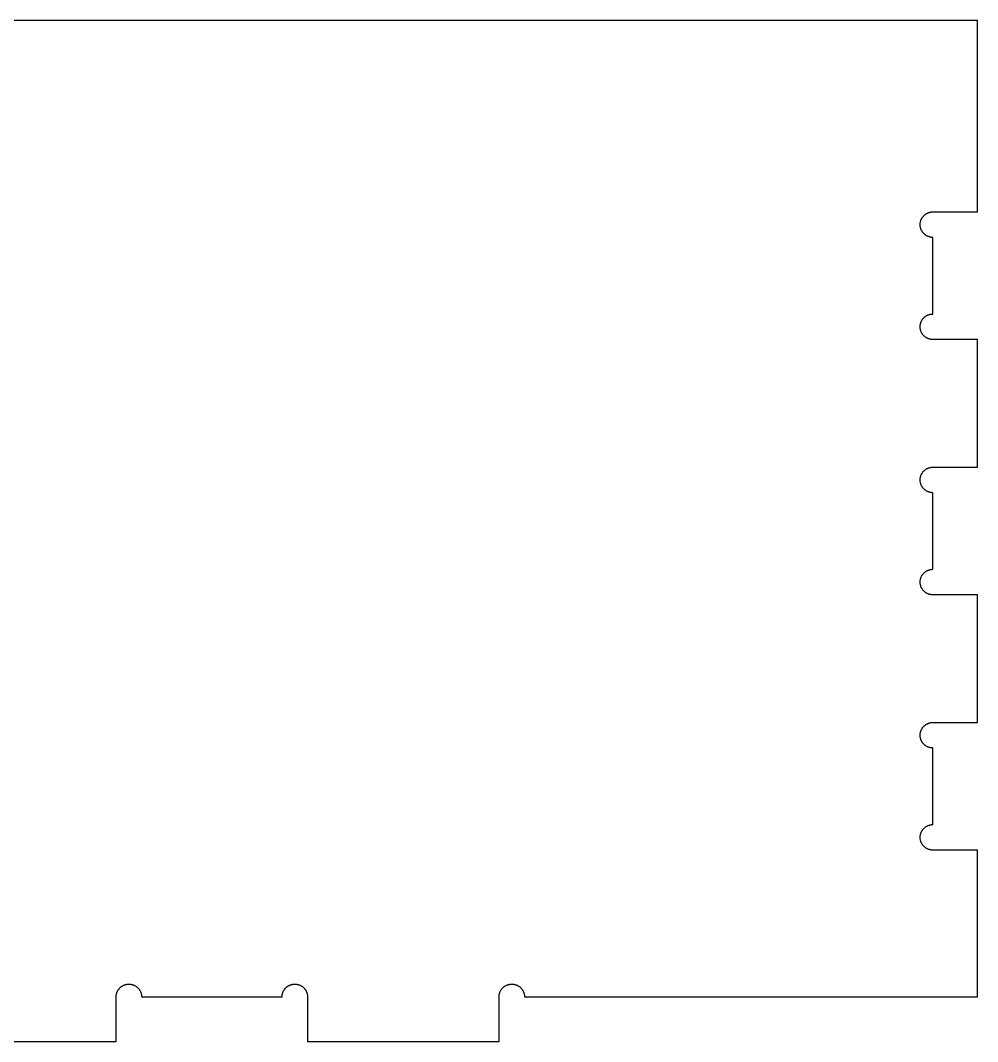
# Model space of a CAD drawing. Header units: millimetres. Extents: x 86 to 152, y 21 to 97.6.
# Drawn here: x 119.24 to 149.24, y 65.6 to 97.6 of the extents above; entities that cross this region are included whole.
import ezdxf

# ---------------------------------------------------------------- set-up
doc = ezdxf.new("R2010")
doc.units = ezdxf.units.MM
doc.layers.add('Default', color=18, linetype='Continuous', true_color=0x000000)

msp = doc.modelspace()

# ---------------------------------------------------------------- linework, layer by layer
at = {"layer": 'Default'}
for p, q in [((149.241, 97.6), (89.241, 97.6)), ((149.241, 91.6), (149.241, 97.6)), ((147.597, 91.517), (147.608, 91.525)), ((147.608, 91.525), (147.619, 91.533)), ((147.619, 91.533), (147.631, 91.541)), ((147.631, 91.541), (147.643, 91.548)), ((147.643, 91.548), (147.655, 91.554)), ((147.655, 91.554), (147.667, 91.56)), ((147.667, 91.56), (147.68, 91.566)), ((147.68, 91.566), (147.692, 91.572)), ((147.692, 91.572), (147.705, 91.576)), ((147.705, 91.576), (147.718, 91.581)), ((147.718, 91.581), (147.731, 91.585)), ((147.731, 91.585), (147.745, 91.588)), ((147.745, 91.588), (147.758, 91.591)), ((147.758, 91.591), (147.772, 91.594)), ((147.772, 91.594), (147.785, 91.596)), ((147.785, 91.596), (147.799, 91.598)), ((147.799, 91.598), (147.813, 91.599)), ((147.813, 91.599), (147.827, 91.6)), ((147.827, 91.6), (147.841, 91.6)), ((147.841, 91.6), (149.241, 91.6)), ((147.441, 91.221), (147.442, 91.234)), ((147.441, 91.207), (147.441, 91.221)), ((147.441, 91.193), (147.441, 91.207)), ((147.442, 91.234), (147.443, 91.248)), ((147.443, 91.248), (147.445, 91.262)), ((147.445, 91.262), (147.448, 91.275)), ((147.448, 91.275), (147.451, 91.289)), ((147.451, 91.289), (147.454, 91.302)), ((147.454, 91.302), (147.458, 91.316)), ((147.458, 91.316), (147.462, 91.329)), ((147.462, 91.329), (147.467, 91.342)), ((147.467, 91.342), (147.472, 91.355)), ((147.472, 91.355), (147.477, 91.367)), ((147.477, 91.367), (147.483, 91.38)), ((147.483, 91.38), (147.49, 91.392)), ((147.49, 91.392), (147.496, 91.404)), ((147.496, 91.404), (147.504, 91.416)), ((147.504, 91.416), (147.511, 91.427)), ((147.511, 91.427), (147.519, 91.438)), ((147.519, 91.438), (147.528, 91.449)), ((147.528, 91.449), (147.537, 91.46)), ((147.537, 91.46), (147.546, 91.47)), ((147.546, 91.47), (147.555, 91.48)), ((147.555, 91.48), (147.565, 91.49)), ((147.565, 91.49), (147.575, 91.499)), ((147.575, 91.499), (147.586, 91.508)), ((147.586, 91.508), (147.597, 91.517)), ((147.441, 91.179), (147.441, 91.193)), ((147.442, 91.166), (147.441, 91.179)), ((147.443, 91.152), (147.442, 91.166)), ((147.445, 91.138), (147.443, 91.152)), ((147.448, 91.125), (147.445, 91.138)), ((147.451, 91.111), (147.448, 91.125)), ((147.454, 91.098), (147.451, 91.111)), ((147.458, 91.084), (147.454, 91.098)), ((147.462, 91.071), (147.458, 91.084)), ((147.467, 91.058), (147.462, 91.071)), ((147.472, 91.045), (147.467, 91.058)), ((147.477, 91.033), (147.472, 91.045)), ((147.483, 91.02), (147.477, 91.033)), ((147.49, 91.008), (147.483, 91.02)), ((147.496, 90.996), (147.49, 91.008)), ((147.504, 90.984), (147.496, 90.996)), ((147.511, 90.973), (147.504, 90.984)), ((147.519, 90.962), (147.511, 90.973)), ((147.528, 90.951), (147.519, 90.962)), ((147.537, 90.94), (147.528, 90.951)), ((147.546, 90.93), (147.537, 90.94)), ((147.555, 90.92), (147.546, 90.93)), ((147.565, 90.91), (147.555, 90.92)), ((147.575, 90.901), (147.565, 90.91)), ((147.586, 90.892), (147.575, 90.901)), ((147.597, 90.883), (147.586, 90.892)), ((147.608, 90.875), (147.597, 90.883)), ((147.619, 90.867), (147.608, 90.875)), ((147.631, 90.859), (147.619, 90.867)), ((147.643, 90.852), (147.631, 90.859)), ((147.655, 90.846), (147.643, 90.852)), ((147.667, 90.84), (147.655, 90.846)), ((147.68, 90.834), (147.667, 90.84)), ((147.692, 90.828), (147.68, 90.834)), ((147.705, 90.824), (147.692, 90.828)), ((147.718, 90.819), (147.705, 90.824)), ((147.731, 90.815), (147.718, 90.819)), ((147.745, 90.812), (147.731, 90.815)), ((147.758, 90.809), (147.745, 90.812)), ((147.772, 90.806), (147.758, 90.809)), ((147.785, 90.804), (147.772, 90.806)), ((147.799, 90.802), (147.785, 90.804)), ((147.813, 90.801), (147.799, 90.802)), ((147.827, 90.8), (147.813, 90.801)), ((147.841, 90.8), (147.827, 90.8)), ((147.841, 88.4), (147.841, 90.8)), ((147.597, 88.317), (147.608, 88.325)), ((147.608, 88.325), (147.619, 88.333)), ((147.619, 88.333), (147.631, 88.341)), ((147.631, 88.341), (147.643, 88.348)), ((147.643, 88.348), (147.655, 88.354)), ((147.655, 88.354), (147.667, 88.36)), ((147.667, 88.36), (147.68, 88.366)), ((147.68, 88.366), (147.692, 88.372)), ((147.692, 88.372), (147.705, 88.376)), ((147.705, 88.376), (147.718, 88.381)), ((147.718, 88.381), (147.731, 88.385)), ((147.731, 88.385), (147.745, 88.388)), ((147.745, 88.388), (147.758, 88.391)), ((147.758, 88.391), (147.772, 88.394)), ((147.772, 88.394), (147.785, 88.396)), ((147.785, 88.396), (147.799, 88.398)), ((147.799, 88.398), (147.813, 88.399)), ((147.813, 88.399), (147.827, 88.4)), ((147.827, 88.4), (147.841, 88.4)), ((147.441, 88.021), (147.442, 88.034)), ((147.441, 88.007), (147.441, 88.021)), ((147.441, 87.993), (147.441, 88.007)), ((147.442, 88.034), (147.443, 88.048)), ((147.443, 88.048), (147.445, 88.062)), ((147.445, 88.062), (147.448, 88.075)), ((147.448, 88.075), (147.451, 88.089)), ((147.451, 88.089), (147.454, 88.102)), ((147.454, 88.102), (147.458, 88.116)), ((147.458, 88.116), (147.462, 88.129)), ((147.462, 88.129), (147.467, 88.142)), ((147.467, 88.142), (147.472, 88.155)), ((147.472, 88.155), (147.477, 88.167)), ((147.477, 88.167), (147.483, 88.18)), ((147.483, 88.18), (147.49, 88.192)), ((147.49, 88.192), (147.496, 88.204)), ((147.496, 88.204), (147.504, 88.216)), ((147.504, 88.216), (147.511, 88.227)), ((147.511, 88.227), (147.519, 88.238)), ((147.519, 88.238), (147.528, 88.249)), ((147.528, 88.249), (147.537, 88.26)), ((147.537, 88.26), (147.546, 88.27)), ((147.546, 88.27), (147.555, 88.28)), ((147.555, 88.28), (147.565, 88.29)), ((147.565, 88.29), (147.575, 88.299)), ((147.575, 88.299), (147.586, 88.308)), ((147.586, 88.308), (147.597, 88.317)), ((147.441, 87.979), (147.441, 87.993)), ((147.442, 87.966), (147.441, 87.979)), ((147.443, 87.952), (147.442, 87.966)), ((147.445, 87.938), (147.443, 87.952)), ((147.448, 87.925), (147.445, 87.938)), ((147.451, 87.911), (147.448, 87.925)), ((147.454, 87.898), (147.451, 87.911)), ((147.458, 87.884), (147.454, 87.898)), ((147.462, 87.871), (147.458, 87.884)), ((147.467, 87.858), (147.462, 87.871)), ((147.472, 87.845), (147.467, 87.858)), ((147.477, 87.833), (147.472, 87.845)), ((147.483, 87.82), (147.477, 87.833)), ((147.49, 87.808), (147.483, 87.82)), ((147.496, 87.796), (147.49, 87.808)), ((147.504, 87.784), (147.496, 87.796)), ((147.511, 87.773), (147.504, 87.784)), ((147.519, 87.762), (147.511, 87.773)), ((147.528, 87.751), (147.519, 87.762)), ((147.537, 87.74), (147.528, 87.751)), ((147.546, 87.73), (147.537, 87.74)), ((147.555, 87.72), (147.546, 87.73)), ((147.565, 87.71), (147.555, 87.72)), ((147.575, 87.701), (147.565, 87.71)), ((147.586, 87.692), (147.575, 87.701)), ((147.597, 87.683), (147.586, 87.692)), ((147.608, 87.675), (147.597, 87.683)), ((147.619, 87.667), (147.608, 87.675)), ((147.631, 87.659), (147.619, 87.667)), ((147.643, 87.652), (147.631, 87.659)), ((147.655, 87.646), (147.643, 87.652)), ((147.667, 87.64), (147.655, 87.646)), ((147.68, 87.634), (147.667, 87.64)), ((147.692, 87.628), (147.68, 87.634)), ((147.705, 87.624), (147.692, 87.628)), ((147.718, 87.619), (147.705, 87.624)), ((147.731, 87.615), (147.718, 87.619)), ((147.745, 87.612), (147.731, 87.615)), ((147.758, 87.609), (147.745, 87.612)), ((147.772, 87.606), (147.758, 87.609)), ((147.785, 87.604), (147.772, 87.606)), ((147.799, 87.602), (147.785, 87.604)), ((147.813, 87.601), (147.799, 87.602)), ((147.827, 87.6), (147.813, 87.601)), ((147.841, 87.6), (147.827, 87.6)), ((149.241, 87.6), (147.841, 87.6)), ((149.241, 83.6), (149.241, 87.6)), ((147.597, 83.517), (147.608, 83.525)), ((147.608, 83.525), (147.619, 83.533)), ((147.619, 83.533), (147.631, 83.541)), ((147.631, 83.541), (147.643, 83.548)), ((147.643, 83.548), (147.655, 83.554)), ((147.655, 83.554), (147.667, 83.56)), ((147.667, 83.56), (147.68, 83.566)), ((147.68, 83.566), (147.692, 83.572)), ((147.692, 83.572), (147.705, 83.576)), ((147.705, 83.576), (147.718, 83.581)), ((147.718, 83.581), (147.731, 83.585)), ((147.731, 83.585), (147.745, 83.588)), ((147.745, 83.588), (147.758, 83.591)), ((147.758, 83.591), (147.772, 83.594)), ((147.772, 83.594), (147.785, 83.596)), ((147.785, 83.596), (147.799, 83.598)), ((147.799, 83.598), (147.813, 83.599)), ((147.813, 83.599), (147.827, 83.6)), ((147.827, 83.6), (147.841, 83.6)), ((147.841, 83.6), (149.241, 83.6)), ((147.441, 83.221), (147.442, 83.234)), ((147.441, 83.207), (147.441, 83.221)), ((147.441, 83.193), (147.441, 83.207)), ((147.442, 83.234), (147.443, 83.248)), ((147.443, 83.248), (147.445, 83.262)), ((147.445, 83.262), (147.448, 83.275)), ((147.448, 83.275), (147.451, 83.289)), ((147.451, 83.289), (147.454, 83.302)), ((147.454, 83.302), (147.458, 83.316)), ((147.458, 83.316), (147.462, 83.329)), ((147.462, 83.329), (147.467, 83.342)), ((147.467, 83.342), (147.472, 83.355)), ((147.472, 83.355), (147.477, 83.367)), ((147.477, 83.367), (147.483, 83.38)), ((147.483, 83.38), (147.49, 83.392)), ((147.49, 83.392), (147.496, 83.404)), ((147.496, 83.404), (147.504, 83.416)), ((147.504, 83.416), (147.511, 83.427)), ((147.511, 83.427), (147.519, 83.438)), ((147.519, 83.438), (147.528, 83.449)), ((147.528, 83.449), (147.537, 83.46)), ((147.537, 83.46), (147.546, 83.47)), ((147.546, 83.47), (147.555, 83.48)), ((147.555, 83.48), (147.565, 83.49)), ((147.565, 83.49), (147.575, 83.499)), ((147.575, 83.499), (147.586, 83.508)), ((147.586, 83.508), (147.597, 83.517)), ((147.441, 83.179), (147.441, 83.193)), ((147.442, 83.166), (147.441, 83.179)), ((147.443, 83.152), (147.442, 83.166)), ((147.445, 83.138), (147.443, 83.152)), ((147.448, 83.125), (147.445, 83.138)), ((147.451, 83.111), (147.448, 83.125)), ((147.454, 83.098), (147.451, 83.111)), ((147.458, 83.084), (147.454, 83.098)), ((147.462, 83.071), (147.458, 83.084)), ((147.467, 83.058), (147.462, 83.071)), ((147.472, 83.045), (147.467, 83.058)), ((147.477, 83.033), (147.472, 83.045)), ((147.483, 83.02), (147.477, 83.033)), ((147.49, 83.008), (147.483, 83.02)), ((147.496, 82.996), (147.49, 83.008)), ((147.504, 82.984), (147.496, 82.996)), ((147.511, 82.973), (147.504, 82.984)), ((147.519, 82.962), (147.511, 82.973)), ((147.528, 82.951), (147.519, 82.962)), ((147.537, 82.94), (147.528, 82.951)), ((147.546, 82.93), (147.537, 82.94)), ((147.555, 82.92), (147.546, 82.93)), ((147.565, 82.91), (147.555, 82.92)), ((147.575, 82.901), (147.565, 82.91)), ((147.586, 82.892), (147.575, 82.901)), ((147.597, 82.883), (147.586, 82.892)), ((147.608, 82.875), (147.597, 82.883)), ((147.619, 82.867), (147.608, 82.875)), ((147.631, 82.859), (147.619, 82.867)), ((147.643, 82.852), (147.631, 82.859)), ((147.655, 82.846), (147.643, 82.852)), ((147.667, 82.84), (147.655, 82.846)), ((147.68, 82.834), (147.667, 82.84)), ((147.692, 82.828), (147.68, 82.834)), ((147.705, 82.824), (147.692, 82.828)), ((147.718, 82.819), (147.705, 82.824)), ((147.731, 82.815), (147.718, 82.819)), ((147.745, 82.812), (147.731, 82.815)), ((147.758, 82.809), (147.745, 82.812)), ((147.772, 82.806), (147.758, 82.809)), ((147.785, 82.804), (147.772, 82.806)), ((147.799, 82.802), (147.785, 82.804)), ((147.813, 82.801), (147.799, 82.802)), ((147.827, 82.8), (147.813, 82.801)), ((147.841, 82.8), (147.827, 82.8)), ((147.841, 80.4), (147.841, 82.8)), ((147.597, 80.317), (147.608, 80.325)), ((147.608, 80.325), (147.619, 80.333)), ((147.619, 80.333), (147.631, 80.341)), ((147.631, 80.341), (147.643, 80.348)), ((147.643, 80.348), (147.655, 80.354)), ((147.655, 80.354), (147.667, 80.36)), ((147.667, 80.36), (147.68, 80.366)), ((147.68, 80.366), (147.692, 80.372)), ((147.692, 80.372), (147.705, 80.376)), ((147.705, 80.376), (147.718, 80.381)), ((147.718, 80.381), (147.731, 80.385)), ((147.731, 80.385), (147.745, 80.388)), ((147.745, 80.388), (147.758, 80.391)), ((147.758, 80.391), (147.772, 80.394)), ((147.772, 80.394), (147.785, 80.396)), ((147.785, 80.396), (147.799, 80.398)), ((147.799, 80.398), (147.813, 80.399)), ((147.813, 80.399), (147.827, 80.4)), ((147.827, 80.4), (147.841, 80.4)), ((147.441, 80.021), (147.442, 80.034)), ((147.441, 80.007), (147.441, 80.021)), ((147.441, 79.993), (147.441, 80.007)), ((147.442, 80.034), (147.443, 80.048)), ((147.443, 80.048), (147.445, 80.062)), ((147.445, 80.062), (147.448, 80.075)), ((147.448, 80.075), (147.451, 80.089)), ((147.451, 80.089), (147.454, 80.102)), ((147.454, 80.102), (147.458, 80.116)), ((147.458, 80.116), (147.462, 80.129)), ((147.462, 80.129), (147.467, 80.142)), ((147.467, 80.142), (147.472, 80.155)), ((147.472, 80.155), (147.477, 80.167)), ((147.477, 80.167), (147.483, 80.18)), ((147.483, 80.18), (147.49, 80.192)), ((147.49, 80.192), (147.496, 80.204)), ((147.496, 80.204), (147.504, 80.216)), ((147.504, 80.216), (147.511, 80.227)), ((147.511, 80.227), (147.519, 80.238)), ((147.519, 80.238), (147.528, 80.249)), ((147.528, 80.249), (147.537, 80.26)), ((147.537, 80.26), (147.546, 80.27)), ((147.546, 80.27), (147.555, 80.28)), ((147.555, 80.28), (147.565, 80.29)), ((147.565, 80.29), (147.575, 80.299)), ((147.575, 80.299), (147.586, 80.308)), ((147.586, 80.308), (147.597, 80.317)), ((147.441, 79.979), (147.441, 79.993)), ((147.442, 79.966), (147.441, 79.979)), ((147.443, 79.952), (147.442, 79.966)), ((147.445, 79.938), (147.443, 79.952)), ((147.448, 79.925), (147.445, 79.938)), ((147.451, 79.911), (147.448, 79.925)), ((147.454, 79.898), (147.451, 79.911)), ((147.458, 79.884), (147.454, 79.898)), ((147.462, 79.871), (147.458, 79.884)), ((147.467, 79.858), (147.462, 79.871)), ((147.472, 79.845), (147.467, 79.858)), ((147.477, 79.833), (147.472, 79.845)), ((147.483, 79.82), (147.477, 79.833)), ((147.49, 79.808), (147.483, 79.82)), ((147.496, 79.796), (147.49, 79.808)), ((147.504, 79.784), (147.496, 79.796)), ((147.511, 79.773), (147.504, 79.784)), ((147.519, 79.762), (147.511, 79.773)), ((147.528, 79.751), (147.519, 79.762)), ((147.537, 79.74), (147.528, 79.751)), ((147.546, 79.73), (147.537, 79.74)), ((147.555, 79.72), (147.546, 79.73)), ((147.565, 79.71), (147.555, 79.72)), ((147.575, 79.701), (147.565, 79.71)), ((147.586, 79.692), (147.575, 79.701)), ((147.597, 79.683), (147.586, 79.692)), ((147.608, 79.675), (147.597, 79.683)), ((147.619, 79.667), (147.608, 79.675)), ((147.631, 79.659), (147.619, 79.667)), ((147.643, 79.652), (147.631, 79.659)), ((147.655, 79.646), (147.643, 79.652)), ((147.667, 79.64), (147.655, 79.646)), ((147.68, 79.634), (147.667, 79.64)), ((147.692, 79.628), (147.68, 79.634)), ((147.705, 79.624), (147.692, 79.628)), ((147.718, 79.619), (147.705, 79.624)), ((147.731, 79.615), (147.718, 79.619)), ((147.745, 79.612), (147.731, 79.615)), ((147.758, 79.609), (147.745, 79.612)), ((147.772, 79.606), (147.758, 79.609)), ((147.785, 79.604), (147.772, 79.606)), ((147.799, 79.602), (147.785, 79.604)), ((147.813, 79.601), (147.799, 79.602)), ((147.827, 79.6), (147.813, 79.601)), ((147.841, 79.6), (147.827, 79.6)), ((149.241, 79.6), (147.841, 79.6)), ((149.241, 75.6), (149.241, 79.6)), ((147.597, 75.517), (147.608, 75.525)), ((147.608, 75.525), (147.619, 75.533)), ((147.619, 75.533), (147.631, 75.541)), ((147.631, 75.541), (147.643, 75.548)), ((147.643, 75.548), (147.655, 75.554)), ((147.655, 75.554), (147.667, 75.56)), ((147.667, 75.56), (147.68, 75.566)), ((147.68, 75.566), (147.692, 75.572)), ((147.692, 75.572), (147.705, 75.576)), ((147.705, 75.576), (147.718, 75.581)), ((147.718, 75.581), (147.731, 75.585)), ((147.731, 75.585), (147.745, 75.588)), ((147.745, 75.588), (147.758, 75.591)), ((147.758, 75.591), (147.772, 75.594)), ((147.772, 75.594), (147.785, 75.596)), ((147.785, 75.596), (147.799, 75.598)), ((147.799, 75.598), (147.813, 75.599)), ((147.813, 75.599), (147.827, 75.6)), ((147.827, 75.6), (147.841, 75.6)), ((147.841, 75.6), (149.241, 75.6)), ((147.441, 75.221), (147.442, 75.234)), ((147.441, 75.207), (147.441, 75.221)), ((147.441, 75.193), (147.441, 75.207)), ((147.442, 75.234), (147.443, 75.248)), ((147.443, 75.248), (147.445, 75.262)), ((147.445, 75.262), (147.448, 75.275)), ((147.448, 75.275), (147.451, 75.289)), ((147.451, 75.289), (147.454, 75.302)), ((147.454, 75.302), (147.458, 75.316)), ((147.458, 75.316), (147.462, 75.329)), ((147.462, 75.329), (147.467, 75.342)), ((147.467, 75.342), (147.472, 75.355)), ((147.472, 75.355), (147.477, 75.367)), ((147.477, 75.367), (147.483, 75.38)), ((147.483, 75.38), (147.49, 75.392)), ((147.49, 75.392), (147.496, 75.404)), ((147.496, 75.404), (147.504, 75.416)), ((147.504, 75.416), (147.511, 75.427)), ((147.511, 75.427), (147.519, 75.438)), ((147.519, 75.438), (147.528, 75.449)), ((147.528, 75.449), (147.537, 75.46)), ((147.537, 75.46), (147.546, 75.47)), ((147.546, 75.47), (147.555, 75.48)), ((147.555, 75.48), (147.565, 75.49)), ((147.565, 75.49), (147.575, 75.499)), ((147.575, 75.499), (147.586, 75.508)), ((147.586, 75.508), (147.597, 75.517)), ((147.441, 75.179), (147.441, 75.193)), ((147.442, 75.166), (147.441, 75.179)), ((147.443, 75.152), (147.442, 75.166)), ((147.445, 75.138), (147.443, 75.152)), ((147.448, 75.125), (147.445, 75.138)), ((147.451, 75.111), (147.448, 75.125)), ((147.454, 75.098), (147.451, 75.111)), ((147.458, 75.084), (147.454, 75.098)), ((147.462, 75.071), (147.458, 75.084)), ((147.467, 75.058), (147.462, 75.071)), ((147.472, 75.045), (147.467, 75.058)), ((147.477, 75.033), (147.472, 75.045)), ((147.483, 75.02), (147.477, 75.033)), ((147.49, 75.008), (147.483, 75.02)), ((147.496, 74.996), (147.49, 75.008)), ((147.504, 74.984), (147.496, 74.996)), ((147.511, 74.973), (147.504, 74.984)), ((147.519, 74.962), (147.511, 74.973)), ((147.528, 74.951), (147.519, 74.962)), ((147.537, 74.94), (147.528, 74.951)), ((147.546, 74.93), (147.537, 74.94)), ((147.555, 74.92), (147.546, 74.93)), ((147.565, 74.91), (147.555, 74.92)), ((147.575, 74.901), (147.565, 74.91)), ((147.586, 74.892), (147.575, 74.901)), ((147.597, 74.883), (147.586, 74.892)), ((147.608, 74.875), (147.597, 74.883)), ((147.619, 74.867), (147.608, 74.875)), ((147.631, 74.859), (147.619, 74.867)), ((147.643, 74.852), (147.631, 74.859)), ((147.655, 74.846), (147.643, 74.852)), ((147.667, 74.84), (147.655, 74.846)), ((147.68, 74.834), (147.667, 74.84)), ((147.692, 74.828), (147.68, 74.834)), ((147.705, 74.824), (147.692, 74.828)), ((147.718, 74.819), (147.705, 74.824)), ((147.731, 74.815), (147.718, 74.819)), ((147.745, 74.812), (147.731, 74.815)), ((147.758, 74.809), (147.745, 74.812)), ((147.772, 74.806), (147.758, 74.809)), ((147.785, 74.804), (147.772, 74.806)), ((147.799, 74.802), (147.785, 74.804)), ((147.813, 74.801), (147.799, 74.802)), ((147.827, 74.8), (147.813, 74.801)), ((147.841, 74.8), (147.827, 74.8)), ((147.841, 72.4), (147.841, 74.8)), ((147.597, 72.317), (147.608, 72.325)), ((147.608, 72.325), (147.619, 72.333)), ((147.619, 72.333), (147.631, 72.341)), ((147.631, 72.341), (147.643, 72.348)), ((147.643, 72.348), (147.655, 72.354)), ((147.655, 72.354), (147.667, 72.36)), ((147.667, 72.36), (147.68, 72.366)), ((147.68, 72.366), (147.692, 72.372)), ((147.692, 72.372), (147.705, 72.376)), ((147.705, 72.376), (147.718, 72.381)), ((147.718, 72.381), (147.731, 72.385)), ((147.731, 72.385), (147.745, 72.388)), ((147.745, 72.388), (147.758, 72.391)), ((147.758, 72.391), (147.772, 72.394)), ((147.772, 72.394), (147.785, 72.396)), ((147.785, 72.396), (147.799, 72.398)), ((147.799, 72.398), (147.813, 72.399)), ((147.813, 72.399), (147.827, 72.4)), ((147.827, 72.4), (147.841, 72.4)), ((147.441, 72.021), (147.442, 72.034)), ((147.441, 72.007), (147.441, 72.021)), ((147.441, 71.993), (147.441, 72.007)), ((147.442, 72.034), (147.443, 72.048)), ((147.443, 72.048), (147.445, 72.062)), ((147.445, 72.062), (147.448, 72.075)), ((147.448, 72.075), (147.451, 72.089)), ((147.451, 72.089), (147.454, 72.102)), ((147.454, 72.102), (147.458, 72.116)), ((147.458, 72.116), (147.462, 72.129)), ((147.462, 72.129), (147.467, 72.142)), ((147.467, 72.142), (147.472, 72.155)), ((147.472, 72.155), (147.477, 72.167)), ((147.477, 72.167), (147.483, 72.18)), ((147.483, 72.18), (147.49, 72.192)), ((147.49, 72.192), (147.496, 72.204)), ((147.496, 72.204), (147.504, 72.216)), ((147.504, 72.216), (147.511, 72.227)), ((147.511, 72.227), (147.519, 72.238)), ((147.519, 72.238), (147.528, 72.249)), ((147.528, 72.249), (147.537, 72.26)), ((147.537, 72.26), (147.546, 72.27)), ((147.546, 72.27), (147.555, 72.28)), ((147.555, 72.28), (147.565, 72.29)), ((147.565, 72.29), (147.575, 72.299)), ((147.575, 72.299), (147.586, 72.308)), ((147.586, 72.308), (147.597, 72.317)), ((147.441, 71.979), (147.441, 71.993)), ((147.442, 71.966), (147.441, 71.979)), ((147.443, 71.952), (147.442, 71.966)), ((147.445, 71.938), (147.443, 71.952)), ((147.448, 71.925), (147.445, 71.938)), ((147.451, 71.911), (147.448, 71.925)), ((147.454, 71.898), (147.451, 71.911)), ((147.458, 71.884), (147.454, 71.898)), ((147.462, 71.871), (147.458, 71.884)), ((147.467, 71.858), (147.462, 71.871)), ((147.472, 71.845), (147.467, 71.858)), ((147.477, 71.833), (147.472, 71.845)), ((147.483, 71.82), (147.477, 71.833)), ((147.49, 71.808), (147.483, 71.82)), ((147.496, 71.796), (147.49, 71.808)), ((147.504, 71.784), (147.496, 71.796)), ((147.511, 71.773), (147.504, 71.784)), ((147.519, 71.762), (147.511, 71.773)), ((147.528, 71.751), (147.519, 71.762)), ((147.537, 71.74), (147.528, 71.751)), ((147.546, 71.73), (147.537, 71.74)), ((147.555, 71.72), (147.546, 71.73)), ((147.565, 71.71), (147.555, 71.72)), ((147.575, 71.701), (147.565, 71.71)), ((147.586, 71.692), (147.575, 71.701)), ((147.597, 71.683), (147.586, 71.692)), ((147.608, 71.675), (147.597, 71.683)), ((147.619, 71.667), (147.608, 71.675)), ((147.631, 71.659), (147.619, 71.667)), ((147.643, 71.652), (147.631, 71.659)), ((147.655, 71.646), (147.643, 71.652)), ((147.667, 71.64), (147.655, 71.646)), ((147.68, 71.634), (147.667, 71.64)), ((147.692, 71.628), (147.68, 71.634)), ((147.705, 71.624), (147.692, 71.628)), ((147.718, 71.619), (147.705, 71.624)), ((147.731, 71.615), (147.718, 71.619)), ((147.745, 71.612), (147.731, 71.615)), ((147.758, 71.609), (147.745, 71.612)), ((147.772, 71.606), (147.758, 71.609)), ((147.785, 71.604), (147.772, 71.606)), ((147.799, 71.602), (147.785, 71.604)), ((147.813, 71.601), (147.799, 71.602)), ((147.827, 71.6), (147.813, 71.601)), ((147.841, 71.6), (147.827, 71.6)), ((149.241, 71.6), (147.841, 71.6)), ((149.241, 67), (149.241, 71.6)), ((122.293, 67.198), (122.3, 67.21)), ((122.3, 67.21), (122.307, 67.222)), ((122.307, 67.222), (122.315, 67.233)), ((122.315, 67.233), (122.324, 67.244)), ((122.324, 67.244), (122.332, 67.255)), ((122.332, 67.255), (122.341, 67.265)), ((122.341, 67.265), (122.35, 67.275)), ((122.35, 67.275), (122.36, 67.285)), ((122.36, 67.285), (122.37, 67.295)), ((122.37, 67.295), (122.38, 67.304)), ((122.38, 67.304), (122.391, 67.313)), ((122.391, 67.313), (122.402, 67.321)), ((122.402, 67.321), (122.413, 67.329)), ((122.413, 67.329), (122.425, 67.337)), ((122.425, 67.337), (122.437, 67.344)), ((122.437, 67.344), (122.449, 67.351)), ((122.449, 67.351), (122.461, 67.357)), ((122.461, 67.357), (122.473, 67.363)), ((122.473, 67.363), (122.486, 67.369)), ((122.486, 67.369), (122.499, 67.374)), ((122.499, 67.374), (122.512, 67.379)), ((122.512, 67.379), (122.525, 67.383)), ((122.525, 67.383), (122.538, 67.387)), ((122.538, 67.387), (122.552, 67.39)), ((122.552, 67.39), (122.565, 67.393)), ((122.565, 67.393), (122.579, 67.395)), ((122.579, 67.395), (122.592, 67.397)), ((122.592, 67.397), (122.606, 67.399)), ((122.606, 67.399), (122.62, 67.399)), ((122.62, 67.399), (122.634, 67.4)), ((122.634, 67.4), (122.647, 67.4)), ((122.647, 67.4), (122.661, 67.399)), ((122.661, 67.399), (122.675, 67.399)), ((122.675, 67.399), (122.689, 67.397)), ((122.689, 67.397), (122.702, 67.395)), ((122.702, 67.395), (122.716, 67.393)), ((122.716, 67.393), (122.73, 67.39)), ((122.73, 67.39), (122.743, 67.387)), ((122.743, 67.387), (122.756, 67.383)), ((122.756, 67.383), (122.769, 67.379)), ((122.769, 67.379), (122.782, 67.374)), ((122.782, 67.374), (122.795, 67.369)), ((122.795, 67.369), (122.808, 67.363)), ((122.808, 67.363), (122.82, 67.357)), ((122.82, 67.357), (122.832, 67.351)), ((122.832, 67.351), (122.844, 67.344)), ((122.844, 67.344), (122.856, 67.337)), ((122.856, 67.337), (122.868, 67.329)), ((122.868, 67.329), (122.879, 67.321)), ((122.879, 67.321), (122.89, 67.313)), ((122.89, 67.313), (122.901, 67.304)), ((122.901, 67.304), (122.911, 67.295)), ((122.911, 67.295), (122.921, 67.285)), ((122.921, 67.285), (122.931, 67.275)), ((122.931, 67.275), (122.94, 67.265)), ((122.94, 67.265), (122.949, 67.255)), ((122.949, 67.255), (122.958, 67.244)), ((122.958, 67.244), (122.966, 67.233)), ((122.966, 67.233), (122.974, 67.222)), ((122.974, 67.222), (122.981, 67.21)), ((122.981, 67.21), (122.988, 67.198)), ((127.493, 67.198), (127.5, 67.21)), ((127.5, 67.21), (127.507, 67.222)), ((127.507, 67.222), (127.515, 67.233)), ((127.515, 67.233), (127.524, 67.244)), ((127.524, 67.244), (127.532, 67.255)), ((127.532, 67.255), (127.541, 67.265)), ((127.541, 67.265), (127.55, 67.275)), ((127.55, 67.275), (127.56, 67.285)), ((127.56, 67.285), (127.57, 67.295)), ((127.57, 67.295), (127.58, 67.304)), ((127.58, 67.304), (127.591, 67.313)), ((127.591, 67.313), (127.602, 67.321)), ((127.602, 67.321), (127.613, 67.329)), ((127.613, 67.329), (127.625, 67.337)), ((127.625, 67.337), (127.637, 67.344)), ((127.637, 67.344), (127.649, 67.351)), ((127.649, 67.351), (127.661, 67.357)), ((127.661, 67.357), (127.673, 67.363)), ((127.673, 67.363), (127.686, 67.369)), ((127.686, 67.369), (127.699, 67.374)), ((127.699, 67.374), (127.712, 67.379)), ((127.712, 67.379), (127.725, 67.383)), ((127.725, 67.383), (127.738, 67.387)), ((127.738, 67.387), (127.752, 67.39)), ((127.752, 67.39), (127.765, 67.393)), ((127.765, 67.393), (127.779, 67.395)), ((127.779, 67.395), (127.792, 67.397)), ((127.792, 67.397), (127.806, 67.399)), ((127.806, 67.399), (127.82, 67.399)), ((127.82, 67.399), (127.834, 67.4)), ((127.834, 67.4), (127.847, 67.4)), ((127.847, 67.4), (127.861, 67.399)), ((127.861, 67.399), (127.875, 67.399)), ((127.875, 67.399), (127.889, 67.397)), ((127.889, 67.397), (127.902, 67.395)), ((127.902, 67.395), (127.916, 67.393)), ((127.916, 67.393), (127.93, 67.39)), ((127.93, 67.39), (127.943, 67.387)), ((127.943, 67.387), (127.956, 67.383)), ((127.956, 67.383), (127.969, 67.379)), ((127.969, 67.379), (127.982, 67.374)), ((127.982, 67.374), (127.995, 67.369)), ((127.995, 67.369), (128.008, 67.363)), ((128.008, 67.363), (128.02, 67.357)), ((128.02, 67.357), (128.032, 67.351)), ((128.032, 67.351), (128.044, 67.344)), ((128.044, 67.344), (128.056, 67.337)), ((128.056, 67.337), (128.068, 67.329)), ((128.068, 67.329), (128.079, 67.321)), ((128.079, 67.321), (128.09, 67.313)), ((128.09, 67.313), (128.101, 67.304)), ((128.101, 67.304), (128.111, 67.295)), ((128.111, 67.295), (128.121, 67.285)), ((128.121, 67.285), (128.131, 67.275)), ((128.131, 67.275), (128.14, 67.265)), ((128.14, 67.265), (128.149, 67.255)), ((128.149, 67.255), (128.158, 67.244)), ((128.158, 67.244), (128.166, 67.233)), ((128.166, 67.233), (128.174, 67.222)), ((128.174, 67.222), (128.181, 67.21)), ((128.181, 67.21), (128.188, 67.198)), ((134.293, 67.198), (134.3, 67.21)), ((134.3, 67.21), (134.307, 67.222)), ((134.307, 67.222), (134.315, 67.233)), ((134.315, 67.233), (134.324, 67.244)), ((134.324, 67.244), (134.332, 67.255)), ((134.332, 67.255), (134.341, 67.265)), ((134.341, 67.265), (134.35, 67.275)), ((134.35, 67.275), (134.36, 67.285)), ((134.36, 67.285), (134.37, 67.295)), ((134.37, 67.295), (134.38, 67.304)), ((134.38, 67.304), (134.391, 67.313)), ((134.391, 67.313), (134.402, 67.321)), ((134.402, 67.321), (134.413, 67.329)), ((134.413, 67.329), (134.425, 67.337)), ((134.425, 67.337), (134.437, 67.344)), ((134.437, 67.344), (134.449, 67.351)), ((134.449, 67.351), (134.461, 67.357)), ((134.461, 67.357), (134.473, 67.363)), ((134.473, 67.363), (134.486, 67.369)), ((134.486, 67.369), (134.499, 67.374)), ((134.499, 67.374), (134.512, 67.379)), ((134.512, 67.379), (134.525, 67.383)), ((134.525, 67.383), (134.538, 67.387)), ((134.538, 67.387), (134.552, 67.39)), ((134.552, 67.39), (134.565, 67.393)), ((134.565, 67.393), (134.579, 67.395)), ((134.579, 67.395), (134.592, 67.397)), ((134.592, 67.397), (134.606, 67.399)), ((134.606, 67.399), (134.62, 67.399)), ((134.62, 67.399), (134.634, 67.4)), ((134.634, 67.4), (134.647, 67.4)), ((134.647, 67.4), (134.661, 67.399)), ((134.661, 67.399), (134.675, 67.399)), ((134.675, 67.399), (134.689, 67.397)), ((134.689, 67.397), (134.702, 67.395)), ((134.702, 67.395), (134.716, 67.393)), ((134.716, 67.393), (134.73, 67.39)), ((134.73, 67.39), (134.743, 67.387)), ((134.743, 67.387), (134.756, 67.383)), ((134.756, 67.383), (134.769, 67.379)), ((134.769, 67.379), (134.782, 67.374)), ((134.782, 67.374), (134.795, 67.369)), ((134.795, 67.369), (134.808, 67.363)), ((134.808, 67.363), (134.82, 67.357)), ((134.82, 67.357), (134.832, 67.351)), ((134.832, 67.351), (134.844, 67.344)), ((134.844, 67.344), (134.856, 67.337)), ((134.856, 67.337), (134.868, 67.329)), ((134.868, 67.329), (134.879, 67.321)), ((134.879, 67.321), (134.89, 67.313)), ((134.89, 67.313), (134.901, 67.304)), ((134.901, 67.304), (134.911, 67.295)), ((134.911, 67.295), (134.921, 67.285)), ((134.921, 67.285), (134.931, 67.275)), ((134.931, 67.275), (134.94, 67.265)), ((134.94, 67.265), (134.949, 67.255)), ((134.949, 67.255), (134.958, 67.244)), ((134.958, 67.244), (134.966, 67.233)), ((134.966, 67.233), (134.974, 67.222)), ((134.974, 67.222), (134.981, 67.21)), ((134.981, 67.21), (134.988, 67.198)), ((122.241, 67.028), (122.243, 67.041)), ((122.241, 67.014), (122.241, 67.028)), ((122.241, 67), (122.241, 67.014)), ((122.241, 65.6), (122.241, 67)), ((122.243, 67.041), (122.244, 67.055)), ((122.244, 67.055), (122.246, 67.069)), ((122.246, 67.069), (122.249, 67.082)), ((122.249, 67.082), (122.252, 67.096)), ((122.252, 67.096), (122.256, 67.109)), ((122.256, 67.109), (122.26, 67.122)), ((122.26, 67.122), (122.264, 67.135)), ((122.264, 67.135), (122.269, 67.148)), ((122.269, 67.148), (122.274, 67.161)), ((122.274, 67.161), (122.28, 67.174)), ((122.28, 67.174), (122.286, 67.186)), ((122.286, 67.186), (122.293, 67.198)), ((122.988, 67.198), (122.995, 67.186)), ((122.995, 67.186), (123.001, 67.174)), ((123.001, 67.174), (123.007, 67.161)), ((123.007, 67.161), (123.012, 67.148)), ((123.012, 67.148), (123.017, 67.135)), ((123.017, 67.135), (123.021, 67.122)), ((123.021, 67.122), (123.025, 67.109)), ((123.025, 67.109), (123.029, 67.096)), ((123.029, 67.096), (123.032, 67.082)), ((123.032, 67.082), (123.035, 67.069)), ((123.035, 67.069), (123.037, 67.055)), ((123.037, 67.055), (123.038, 67.041)), ((123.038, 67.041), (123.04, 67.028)), ((123.04, 67.028), (123.04, 67.014)), ((123.04, 67.014), (123.041, 67)), ((123.041, 67), (127.441, 67)), ((127.441, 67.028), (127.443, 67.041)), ((127.441, 67.014), (127.441, 67.028)), ((127.441, 67), (127.441, 67.014)), ((127.443, 67.041), (127.444, 67.055)), ((127.444, 67.055), (127.446, 67.069)), ((127.446, 67.069), (127.449, 67.082)), ((127.449, 67.082), (127.452, 67.096)), ((127.452, 67.096), (127.456, 67.109)), ((127.456, 67.109), (127.46, 67.122)), ((127.46, 67.122), (127.464, 67.135)), ((127.464, 67.135), (127.469, 67.148)), ((127.469, 67.148), (127.474, 67.161)), ((127.474, 67.161), (127.48, 67.174)), ((127.48, 67.174), (127.486, 67.186)), ((127.486, 67.186), (127.493, 67.198)), ((128.188, 67.198), (128.195, 67.186)), ((128.195, 67.186), (128.201, 67.174)), ((128.201, 67.174), (128.207, 67.161)), ((128.207, 67.161), (128.212, 67.148)), ((128.212, 67.148), (128.217, 67.135)), ((128.217, 67.135), (128.221, 67.122)), ((128.221, 67.122), (128.225, 67.109)), ((128.225, 67.109), (128.229, 67.096)), ((128.229, 67.096), (128.232, 67.082)), ((128.232, 67.082), (128.235, 67.069)), ((128.235, 67.069), (128.237, 67.055)), ((128.237, 67.055), (128.238, 67.041)), ((128.238, 67.041), (128.24, 67.028)), ((128.24, 67.028), (128.24, 67.014)), ((128.24, 67.014), (128.241, 67)), ((128.241, 67), (128.241, 65.6)), ((134.241, 67.028), (134.243, 67.041)), ((134.241, 67.014), (134.241, 67.028)), ((134.241, 67), (134.241, 67.014)), ((134.241, 65.6), (134.241, 67)), ((134.243, 67.041), (134.244, 67.055)), ((134.244, 67.055), (134.246, 67.069)), ((134.246, 67.069), (134.249, 67.082)), ((134.249, 67.082), (134.252, 67.096)), ((134.252, 67.096), (134.256, 67.109)), ((134.256, 67.109), (134.26, 67.122)), ((134.26, 67.122), (134.264, 67.135)), ((134.264, 67.135), (134.269, 67.148)), ((134.269, 67.148), (134.274, 67.161)), ((134.274, 67.161), (134.28, 67.174)), ((134.28, 67.174), (134.286, 67.186)), ((134.286, 67.186), (134.293, 67.198)), ((134.988, 67.198), (134.995, 67.186)), ((134.995, 67.186), (135.001, 67.174)), ((135.001, 67.174), (135.007, 67.161)), ((135.007, 67.161), (135.012, 67.148)), ((135.012, 67.148), (135.017, 67.135)), ((135.017, 67.135), (135.021, 67.122)), ((135.021, 67.122), (135.025, 67.109)), ((135.025, 67.109), (135.029, 67.096)), ((135.029, 67.096), (135.032, 67.082)), ((135.032, 67.082), (135.035, 67.069)), ((135.035, 67.069), (135.037, 67.055)), ((135.037, 67.055), (135.038, 67.041)), ((135.038, 67.041), (135.04, 67.028)), ((135.04, 67.028), (135.04, 67.014)), ((135.04, 67.014), (135.041, 67)), ((135.041, 67), (139.441, 67)), ((139.441, 67), (149.241, 67)), ((116.241, 65.6), (122.241, 65.6)), ((128.241, 65.6), (134.241, 65.6))]:
    msp.add_line(p, q, dxfattribs=at)

doc.saveas('drawing.dxf')
